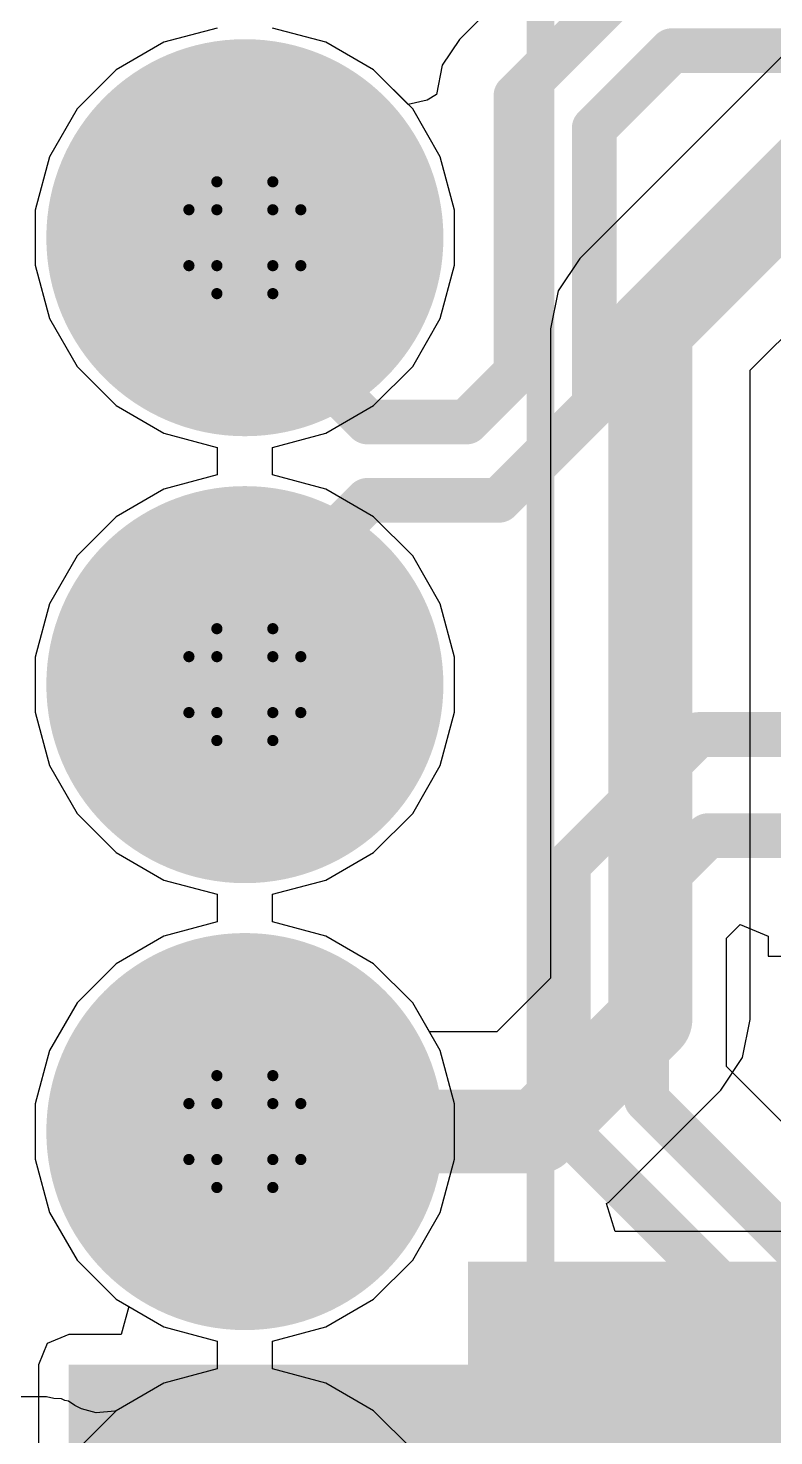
# Model space of a CAD drawing. Header units: inches. Extents: x -2.7 to 10.9, y -2.9 to 7.4.
# Drawn here: x -0.0316 to 0.1017, y -0.6784 to -0.4267 of the extents above; entities that cross this region are included whole.
import ezdxf

# ---------------------------------------------------------------- set-up
doc = ezdxf.new("R2010")
doc.units = ezdxf.units.IN
doc.header["$MEASUREMENT"] = 0
for name, color, linetype in [('Board Outline', 216, 'Continuous'), ('Bottom Layer', 5, 'Continuous'), ('Bottom Overlay', 54, 'Continuous'), ('Bottom Solder', 6, 'Continuous'), ('Drill Drawing', 1, 'Continuous'), ('Layer 2', 16, 'Continuous'), ('Layer 3', 76, 'Continuous'), ('Multi-Layer', 9, 'Continuous'), ('Pad Holes', 156, 'Continuous'), ('Top Layer', 1, 'Continuous'), ('Top Solder', 216, 'Continuous')]:
    doc.layers.add(name, color=color, linetype=linetype)

# ---------------------------------------------------------------- blocks, each defined once
blk = doc.blocks.new('HR915302AE_B_29')
at = {"layer": 'Bottom Layer'}
h = blk.add_hatch(color=5, dxfattribs=at)
edge = h.paths.add_edge_path()
edge.add_arc((-0.07992, -0.39114), 0.0315, 0, 360)
h = blk.add_hatch(color=5, dxfattribs=at)
edge = h.paths.add_edge_path()
edge.add_arc((0, -0.39114), 0.0315, 0, 360)
h = blk.add_hatch(color=5, dxfattribs=at)
edge = h.paths.add_edge_path()
edge.add_arc((0.07992, -0.39114), 0.0315, 0, 360)
h = blk.add_hatch(color=5, dxfattribs=at)
edge = h.paths.add_edge_path()
edge.add_arc((0.15984, -0.39114), 0.0315, 0, 360)
at = {"layer": 'Bottom Solder'}
h = blk.add_hatch(color=6, dxfattribs=at)
edge = h.paths.add_edge_path()
edge.add_arc((-0.07992, -0.39114), 0.0355, 0, 360)
h = blk.add_hatch(color=6, dxfattribs=at)
edge = h.paths.add_edge_path()
edge.add_arc((0, -0.39114), 0.0355, 0, 360)
h = blk.add_hatch(color=6, dxfattribs=at)
edge = h.paths.add_edge_path()
edge.add_arc((0.07992, -0.39114), 0.0355, 0, 360)
h = blk.add_hatch(color=6, dxfattribs=at)
edge = h.paths.add_edge_path()
edge.add_arc((0.15984, -0.39114), 0.0355, 0, 360)
at = {"layer": 'Layer 2'}
h = blk.add_hatch(color=16, dxfattribs=at)
edge = h.paths.add_edge_path()
edge.add_arc((-0.07992, -0.39114), 0.0315, 0, 360)
h = blk.add_hatch(color=16, dxfattribs=at)
edge = h.paths.add_edge_path()
edge.add_arc((0, -0.39114), 0.0315, 0, 360)
h = blk.add_hatch(color=16, dxfattribs=at)
edge = h.paths.add_edge_path()
edge.add_arc((0.07992, -0.39114), 0.0315, 0, 360)
h = blk.add_hatch(color=16, dxfattribs=at)
edge = h.paths.add_edge_path()
edge.add_arc((0.15984, -0.39114), 0.0315, 0, 360)
at = {"layer": 'Layer 3'}
h = blk.add_hatch(color=76, dxfattribs=at)
edge = h.paths.add_edge_path()
edge.add_arc((-0.07992, -0.39114), 0.0315, 0, 360)
h = blk.add_hatch(color=76, dxfattribs=at)
edge = h.paths.add_edge_path()
edge.add_arc((0, -0.39114), 0.0315, 0, 360)
h = blk.add_hatch(color=76, dxfattribs=at)
edge = h.paths.add_edge_path()
edge.add_arc((0.07992, -0.39114), 0.0315, 0, 360)
h = blk.add_hatch(color=76, dxfattribs=at)
edge = h.paths.add_edge_path()
edge.add_arc((0.15984, -0.39114), 0.0315, 0, 360)
at = {"layer": 'Multi-Layer'}
h = blk.add_hatch(color=9, dxfattribs=at)
edge = h.paths.add_edge_path()
edge.add_arc((-0.07992, -0.39114), 0.0315, 0, 360)
h = blk.add_hatch(color=9, dxfattribs=at)
edge = h.paths.add_edge_path()
edge.add_arc((0, -0.39114), 0.0315, 0, 360)
h = blk.add_hatch(color=9, dxfattribs=at)
edge = h.paths.add_edge_path()
edge.add_arc((0.07992, -0.39114), 0.0315, 0, 360)
h = blk.add_hatch(color=9, dxfattribs=at)
edge = h.paths.add_edge_path()
edge.add_arc((0.15984, -0.39114), 0.0315, 0, 360)
at = {"layer": 'Pad Holes'}
h = blk.add_hatch(color=7, dxfattribs=at)
edge = h.paths.add_edge_path()
edge.add_arc((0, -0.39114), 0.01811, 0, 360)
h = blk.add_hatch(color=7, dxfattribs=at)
edge = h.paths.add_edge_path()
edge.add_arc((0.07992, -0.39114), 0.01811, 0, 360)
h = blk.add_hatch(color=7, dxfattribs=at)
edge = h.paths.add_edge_path()
edge.add_arc((0.15984, -0.39114), 0.01811, 0, 360)
at = {"layer": 'Top Layer'}
h = blk.add_hatch(color=1, dxfattribs=at)
edge = h.paths.add_edge_path()
edge.add_arc((-0.07992, -0.39114), 0.0315, 0, 360)
h = blk.add_hatch(color=1, dxfattribs=at)
edge = h.paths.add_edge_path()
edge.add_arc((0, -0.39114), 0.0315, 0, 360)
h = blk.add_hatch(color=1, dxfattribs=at)
edge = h.paths.add_edge_path()
edge.add_arc((0.07992, -0.39114), 0.0315, 0, 360)
h = blk.add_hatch(color=1, dxfattribs=at)
edge = h.paths.add_edge_path()
edge.add_arc((0.15984, -0.39114), 0.0315, 0, 360)
at = {"layer": 'Top Solder'}
h = blk.add_hatch(color=216, dxfattribs=at)
edge = h.paths.add_edge_path()
edge.add_arc((-0.07992, -0.39114), 0.0355, 0, 360)
h = blk.add_hatch(color=216, dxfattribs=at)
edge = h.paths.add_edge_path()
edge.add_arc((0, -0.39114), 0.0355, 0, 360)
h = blk.add_hatch(color=216, dxfattribs=at)
edge = h.paths.add_edge_path()
edge.add_arc((0.07992, -0.39114), 0.0355, 0, 360)
h = blk.add_hatch(color=216, dxfattribs=at)
edge = h.paths.add_edge_path()
edge.add_arc((0.15984, -0.39114), 0.0355, 0, 360)
at = {"layer": 'Bottom Overlay'}
blk.add_lwpolyline([(-0.362, -0.444, 0.005, 0.005, 0), (0.362, -0.444, 0.005, 0.005, 0)], format="xyseb", dxfattribs=at)

msp = doc.modelspace()

# ---------------------------------------------------------------- hatches: boundary and pattern name
at = {"layer": 'Bottom Layer'}
for points in [[(0.04704, -0.7352), (0.28343, -0.7352), (0.28343, -0.64729), (0.04704, -0.64729)], [(-0.02435, -0.73663), (0.28343, -0.73663), (0.28343, -0.66571), (-0.02435, -0.66571)]]:
    msp.add_hatch(color=5, dxfattribs=at).paths.add_polyline_path(points)

# ---------------------------------------------------------------- linework, layer by layer
at = {"layer": 'Board Outline'}
msp.add_lwpolyline([(2.84412, -0.24125, 0.005, 0.005, -0.741893), (-2.49969, -1.37795, 0.005, 0.005, 0)], format="xyseb", dxfattribs=at)
at = {"layer": 'Bottom Layer'}
for p, q in [((0.13831, -0.39658), (0.06703, -0.46786)), ((0.00221, -0.42666), (-0.00733, -0.42922)), ((0.02161, -0.42922), (0.01208, -0.42666)), ((0.09749, -0.48787), (0.15832, -0.42704)), ((-0.00733, -0.42922), (-0.01588, -0.43415)), ((0.03016, -0.43415), (0.02161, -0.42922)), ((-0.01588, -0.43415), (-0.02286, -0.44113)), ((0.03715, -0.44113), (0.03016, -0.43415)), ((-0.02286, -0.44113), (-0.0278, -0.44968)), ((0.04208, -0.44968), (0.03715, -0.44113)), ((-0.0278, -0.44968), (-0.03035, -0.45922)), ((0.04464, -0.45922), (0.04208, -0.44968)), ((-0.03035, -0.45922), (-0.03035, -0.46909)), ((0.04464, -0.46909), (0.04464, -0.45922)), ((0.06703, -0.46786), (0.06316, -0.47365)), ((-0.03035, -0.46909), (-0.0278, -0.47863)), ((0.04208, -0.47863), (0.04464, -0.46909)), ((0.06316, -0.47365), (0.0618, -0.48048)), ((-0.0278, -0.47863), (-0.02286, -0.48718)), ((0.03715, -0.48718), (0.04208, -0.47863)), ((0.0618, -0.48048), (0.0618, -0.59656)), ((-0.02286, -0.48718), (-0.01588, -0.49416)), ((0.03016, -0.49416), (0.03715, -0.48718)), ((0.09749, -0.60395), (0.09749, -0.48787)), ((-0.01588, -0.49416), (-0.00733, -0.4991)), ((0.02161, -0.4991), (0.03016, -0.49416)), ((-0.00733, -0.4991), (0.00221, -0.50165)), ((0.01208, -0.50165), (0.02161, -0.4991)), ((0.00221, -0.50165), (0.00221, -0.50658)), ((0.01208, -0.50658), (0.01208, -0.50165)), ((0.00221, -0.50658), (-0.00733, -0.50914)), ((0.02161, -0.50914), (0.01208, -0.50658)), ((-0.00733, -0.50914), (-0.01588, -0.51407)), ((0.03016, -0.51407), (0.02161, -0.50914)), ((-0.01588, -0.51407), (-0.02286, -0.52106)), ((0.03715, -0.52106), (0.03016, -0.51407)), ((-0.02286, -0.52106), (-0.0278, -0.52961)), ((0.04208, -0.52961), (0.03715, -0.52106)), ((-0.0278, -0.52961), (-0.03035, -0.53914)), ((0.04464, -0.53914), (0.04208, -0.52961)), ((-0.03035, -0.53914), (-0.03035, -0.54902)), ((0.04464, -0.54902), (0.04464, -0.53914)), ((-0.03035, -0.54902), (-0.0278, -0.55855)), ((0.04208, -0.55855), (0.04464, -0.54902)), ((-0.0278, -0.55855), (-0.02286, -0.5671)), ((0.03715, -0.5671), (0.04208, -0.55855)), ((-0.02286, -0.5671), (-0.01588, -0.57408)), ((0.03016, -0.57408), (0.03715, -0.5671)), ((-0.01588, -0.57408), (-0.00733, -0.57902)), ((0.02161, -0.57902), (0.03016, -0.57408)), ((-0.00733, -0.57902), (0.00221, -0.58157)), ((0.01208, -0.58157), (0.02161, -0.57902)), ((0.00221, -0.58157), (0.00221, -0.5865)), ((0.01208, -0.5865), (0.01208, -0.58157)), ((0.00221, -0.5865), (-0.00733, -0.58906)), ((0.02161, -0.58906), (0.01208, -0.5865)), ((-0.00733, -0.58906), (-0.01588, -0.594)), ((0.03016, -0.594), (0.02161, -0.58906)), ((-0.01588, -0.594), (-0.02286, -0.60098)), ((0.03715, -0.60098), (0.03016, -0.594)), ((0.0618, -0.59656), (0.05221, -0.60616)), ((-0.02286, -0.60098), (-0.0278, -0.60953)), ((0.04014, -0.60616), (0.03715, -0.60098)), ((0.09613, -0.61078), (0.09749, -0.60395)), ((0.09749, -0.60395), (0.09749, -0.60395)), ((0.05221, -0.60616), (0.04014, -0.60616)), ((-0.0278, -0.60953), (-0.03035, -0.61906)), ((0.09226, -0.61657), (0.09613, -0.61078)), ((0.07222, -0.63662), (0.09226, -0.61657)), ((0.09226, -0.61657), (0.09226, -0.61657)), ((-0.03035, -0.61906), (-0.03035, -0.62894)), ((-0.03035, -0.62894), (-0.0278, -0.63847)), ((0.07182, -0.63688), (0.07222, -0.63662)), ((-0.0278, -0.63847), (-0.02286, -0.64702)), ((0.07334, -0.64188), (0.07182, -0.63688)), ((0.28343, -0.64188), (0.07334, -0.64188)), ((-0.02286, -0.64702), (-0.01588, -0.654)), ((-0.01588, -0.654), (-0.01363, -0.6553)), ((-0.01363, -0.6553), (-0.01497, -0.6603)), ((-0.02818, -0.66189), (-0.02977, -0.66571)), ((-0.02435, -0.6603), (-0.02818, -0.66189)), ((-0.01497, -0.6603), (-0.02435, -0.6603)), ((-0.02977, -0.66571), (-0.02977, -0.69679))]:
    msp.add_line(p, q, dxfattribs=at)
for points in [[(0.07965, -0.48048, 0.015, 0.015, 0), (0.15093, -0.4092, 0.015, 0.015, 0)], [(0.07965, -0.60395, 0.015, 0.015, 0), (0.07965, -0.48048, 0.015, 0.015, 0)], [(0.0596, -0.624, 0.015, 0.015, 0), (0.07965, -0.60395, 0.015, 0.015, 0)], [(0.00714, -0.624, 0.015, 0.015, 0), (0.0596, -0.624, 0.015, 0.015, 0)]]:
    msp.add_lwpolyline(points, format="xyseb", dxfattribs=at)
for points in [[(0.0759, -0.48048, 0.0075, 0.0075, 1), (0.0834, -0.48048, 0.0075, 0.0075, 1)], [(0.0759, -0.48048, 0.0075, 0.0075, 1), (0.0834, -0.48048, 0.0075, 0.0075, 1)], [(0.0759, -0.60395, 0.0075, 0.0075, 1), (0.0834, -0.60395, 0.0075, 0.0075, 1)], [(0.0759, -0.60395, 0.0075, 0.0075, 1), (0.0834, -0.60395, 0.0075, 0.0075, 1)], [(0.00339, -0.624, 0.0075, 0.0075, 1), (0.01089, -0.624, 0.0075, 0.0075, 1)], [(0.05585, -0.624, 0.0075, 0.0075, 1), (0.06335, -0.624, 0.0075, 0.0075, 1)], [(0.05585, -0.624, 0.0075, 0.0075, 1), (0.06335, -0.624, 0.0075, 0.0075, 1)]]:
    msp.add_lwpolyline(points, format="xyseb", close=True, dxfattribs=at)
at = {"layer": 'Drill Drawing'}
for points in [[(0.00214, -0.45916, 0.002, 0.002, 0), (0.00214, -0.45416, 0.002, 0.002, 0)], [(0.00214, -0.45416, 0.002, 0.002, 0), (0.01214, -0.45416, 0.002, 0.002, 0)], [(0.01214, -0.45916, 0.002, 0.002, 0), (0.01214, -0.45416, 0.002, 0.002, 0)], [(-0.00286, -0.46916, 0.002, 0.002, 0), (-0.00286, -0.45916, 0.002, 0.002, 0)], [(-0.00286, -0.45916, 0.002, 0.002, 0), (0.00214, -0.45916, 0.002, 0.002, 0)], [(0.01214, -0.45916, 0.002, 0.002, 0), (0.01714, -0.45916, 0.002, 0.002, 0)], [(0.01714, -0.46916, 0.002, 0.002, 0), (0.01714, -0.45916, 0.002, 0.002, 0)], [(-0.00286, -0.46916, 0.002, 0.002, 0), (0.00214, -0.46916, 0.002, 0.002, 0)], [(0.00214, -0.47416, 0.002, 0.002, 0), (0.00214, -0.46916, 0.002, 0.002, 0)], [(0.01214, -0.46916, 0.002, 0.002, 0), (0.01714, -0.46916, 0.002, 0.002, 0)], [(0.01214, -0.47416, 0.002, 0.002, 0), (0.01214, -0.46916, 0.002, 0.002, 0)], [(0.00214, -0.47416, 0.002, 0.002, 0), (0.01214, -0.47416, 0.002, 0.002, 0)], [(0.00214, -0.53908, 0.002, 0.002, 0), (0.00214, -0.53408, 0.002, 0.002, 0)], [(0.00214, -0.53408, 0.002, 0.002, 0), (0.01214, -0.53408, 0.002, 0.002, 0)], [(0.01214, -0.53908, 0.002, 0.002, 0), (0.01214, -0.53408, 0.002, 0.002, 0)], [(-0.00286, -0.54908, 0.002, 0.002, 0), (-0.00286, -0.53908, 0.002, 0.002, 0)], [(-0.00286, -0.53908, 0.002, 0.002, 0), (0.00214, -0.53908, 0.002, 0.002, 0)], [(0.01214, -0.53908, 0.002, 0.002, 0), (0.01714, -0.53908, 0.002, 0.002, 0)], [(0.01714, -0.54908, 0.002, 0.002, 0), (0.01714, -0.53908, 0.002, 0.002, 0)], [(-0.00286, -0.54908, 0.002, 0.002, 0), (0.00214, -0.54908, 0.002, 0.002, 0)], [(0.00214, -0.55408, 0.002, 0.002, 0), (0.00214, -0.54908, 0.002, 0.002, 0)], [(0.01214, -0.54908, 0.002, 0.002, 0), (0.01714, -0.54908, 0.002, 0.002, 0)], [(0.01214, -0.55408, 0.002, 0.002, 0), (0.01214, -0.54908, 0.002, 0.002, 0)], [(0.00214, -0.55408, 0.002, 0.002, 0), (0.01214, -0.55408, 0.002, 0.002, 0)], [(0.00214, -0.619, 0.002, 0.002, 0), (0.00214, -0.614, 0.002, 0.002, 0)], [(0.00214, -0.614, 0.002, 0.002, 0), (0.01214, -0.614, 0.002, 0.002, 0)], [(0.01214, -0.619, 0.002, 0.002, 0), (0.01214, -0.614, 0.002, 0.002, 0)], [(-0.00286, -0.629, 0.002, 0.002, 0), (-0.00286, -0.619, 0.002, 0.002, 0)], [(-0.00286, -0.619, 0.002, 0.002, 0), (0.00214, -0.619, 0.002, 0.002, 0)], [(0.01214, -0.619, 0.002, 0.002, 0), (0.01714, -0.619, 0.002, 0.002, 0)], [(0.01714, -0.629, 0.002, 0.002, 0), (0.01714, -0.619, 0.002, 0.002, 0)], [(-0.00286, -0.629, 0.002, 0.002, 0), (0.00214, -0.629, 0.002, 0.002, 0)], [(0.00214, -0.634, 0.002, 0.002, 0), (0.00214, -0.629, 0.002, 0.002, 0)], [(0.01214, -0.629, 0.002, 0.002, 0), (0.01714, -0.629, 0.002, 0.002, 0)], [(0.01214, -0.634, 0.002, 0.002, 0), (0.01214, -0.629, 0.002, 0.002, 0)], [(0.00214, -0.634, 0.002, 0.002, 0), (0.01214, -0.634, 0.002, 0.002, 0)]]:
    msp.add_lwpolyline(points, format="xyseb", dxfattribs=at)
for points in [[(0.00164, -0.45416, 0.001, 0.001, 1), (0.00264, -0.45416, 0.001, 0.001, 1)], [(0.00164, -0.45416, 0.001, 0.001, 1), (0.00264, -0.45416, 0.001, 0.001, 1)], [(0.01164, -0.45416, 0.001, 0.001, 1), (0.01264, -0.45416, 0.001, 0.001, 1)], [(0.01164, -0.45416, 0.001, 0.001, 1), (0.01264, -0.45416, 0.001, 0.001, 1)], [(-0.00336, -0.45916, 0.001, 0.001, 1), (-0.00236, -0.45916, 0.001, 0.001, 1)], [(-0.00336, -0.45916, 0.001, 0.001, 1), (-0.00236, -0.45916, 0.001, 0.001, 1)], [(0.00164, -0.45916, 0.001, 0.001, 1), (0.00264, -0.45916, 0.001, 0.001, 1)], [(0.00164, -0.45916, 0.001, 0.001, 1), (0.00264, -0.45916, 0.001, 0.001, 1)], [(0.01164, -0.45916, 0.001, 0.001, 1), (0.01264, -0.45916, 0.001, 0.001, 1)], [(0.01164, -0.45916, 0.001, 0.001, 1), (0.01264, -0.45916, 0.001, 0.001, 1)], [(0.01664, -0.45916, 0.001, 0.001, 1), (0.01764, -0.45916, 0.001, 0.001, 1)], [(0.01664, -0.45916, 0.001, 0.001, 1), (0.01764, -0.45916, 0.001, 0.001, 1)], [(-0.00336, -0.46916, 0.001, 0.001, 1), (-0.00236, -0.46916, 0.001, 0.001, 1)], [(-0.00336, -0.46916, 0.001, 0.001, 1), (-0.00236, -0.46916, 0.001, 0.001, 1)], [(0.00164, -0.46916, 0.001, 0.001, 1), (0.00264, -0.46916, 0.001, 0.001, 1)], [(0.00164, -0.46916, 0.001, 0.001, 1), (0.00264, -0.46916, 0.001, 0.001, 1)], [(0.01164, -0.46916, 0.001, 0.001, 1), (0.01264, -0.46916, 0.001, 0.001, 1)], [(0.01164, -0.46916, 0.001, 0.001, 1), (0.01264, -0.46916, 0.001, 0.001, 1)], [(0.01664, -0.46916, 0.001, 0.001, 1), (0.01764, -0.46916, 0.001, 0.001, 1)], [(0.01664, -0.46916, 0.001, 0.001, 1), (0.01764, -0.46916, 0.001, 0.001, 1)], [(0.00164, -0.47416, 0.001, 0.001, 1), (0.00264, -0.47416, 0.001, 0.001, 1)], [(0.00164, -0.47416, 0.001, 0.001, 1), (0.00264, -0.47416, 0.001, 0.001, 1)], [(0.01164, -0.47416, 0.001, 0.001, 1), (0.01264, -0.47416, 0.001, 0.001, 1)], [(0.01164, -0.47416, 0.001, 0.001, 1), (0.01264, -0.47416, 0.001, 0.001, 1)], [(0.00164, -0.53408, 0.001, 0.001, 1), (0.00264, -0.53408, 0.001, 0.001, 1)], [(0.00164, -0.53408, 0.001, 0.001, 1), (0.00264, -0.53408, 0.001, 0.001, 1)], [(0.01164, -0.53408, 0.001, 0.001, 1), (0.01264, -0.53408, 0.001, 0.001, 1)], [(0.01164, -0.53408, 0.001, 0.001, 1), (0.01264, -0.53408, 0.001, 0.001, 1)], [(-0.00336, -0.53908, 0.001, 0.001, 1), (-0.00236, -0.53908, 0.001, 0.001, 1)], [(-0.00336, -0.53908, 0.001, 0.001, 1), (-0.00236, -0.53908, 0.001, 0.001, 1)], [(0.00164, -0.53908, 0.001, 0.001, 1), (0.00264, -0.53908, 0.001, 0.001, 1)], [(0.00164, -0.53908, 0.001, 0.001, 1), (0.00264, -0.53908, 0.001, 0.001, 1)], [(0.01164, -0.53908, 0.001, 0.001, 1), (0.01264, -0.53908, 0.001, 0.001, 1)], [(0.01164, -0.53908, 0.001, 0.001, 1), (0.01264, -0.53908, 0.001, 0.001, 1)], [(0.01664, -0.53908, 0.001, 0.001, 1), (0.01764, -0.53908, 0.001, 0.001, 1)], [(0.01664, -0.53908, 0.001, 0.001, 1), (0.01764, -0.53908, 0.001, 0.001, 1)], [(-0.00336, -0.54908, 0.001, 0.001, 1), (-0.00236, -0.54908, 0.001, 0.001, 1)], [(-0.00336, -0.54908, 0.001, 0.001, 1), (-0.00236, -0.54908, 0.001, 0.001, 1)], [(0.00164, -0.54908, 0.001, 0.001, 1), (0.00264, -0.54908, 0.001, 0.001, 1)], [(0.00164, -0.54908, 0.001, 0.001, 1), (0.00264, -0.54908, 0.001, 0.001, 1)], [(0.01164, -0.54908, 0.001, 0.001, 1), (0.01264, -0.54908, 0.001, 0.001, 1)], [(0.01164, -0.54908, 0.001, 0.001, 1), (0.01264, -0.54908, 0.001, 0.001, 1)], [(0.01664, -0.54908, 0.001, 0.001, 1), (0.01764, -0.54908, 0.001, 0.001, 1)], [(0.01664, -0.54908, 0.001, 0.001, 1), (0.01764, -0.54908, 0.001, 0.001, 1)], [(0.00164, -0.55408, 0.001, 0.001, 1), (0.00264, -0.55408, 0.001, 0.001, 1)], [(0.00164, -0.55408, 0.001, 0.001, 1), (0.00264, -0.55408, 0.001, 0.001, 1)], [(0.01164, -0.55408, 0.001, 0.001, 1), (0.01264, -0.55408, 0.001, 0.001, 1)], [(0.01164, -0.55408, 0.001, 0.001, 1), (0.01264, -0.55408, 0.001, 0.001, 1)], [(0.00164, -0.614, 0.001, 0.001, 1), (0.00264, -0.614, 0.001, 0.001, 1)], [(0.00164, -0.614, 0.001, 0.001, 1), (0.00264, -0.614, 0.001, 0.001, 1)], [(0.01164, -0.614, 0.001, 0.001, 1), (0.01264, -0.614, 0.001, 0.001, 1)], [(0.01164, -0.614, 0.001, 0.001, 1), (0.01264, -0.614, 0.001, 0.001, 1)], [(-0.00336, -0.619, 0.001, 0.001, 1), (-0.00236, -0.619, 0.001, 0.001, 1)], [(-0.00336, -0.619, 0.001, 0.001, 1), (-0.00236, -0.619, 0.001, 0.001, 1)], [(0.00164, -0.619, 0.001, 0.001, 1), (0.00264, -0.619, 0.001, 0.001, 1)], [(0.00164, -0.619, 0.001, 0.001, 1), (0.00264, -0.619, 0.001, 0.001, 1)], [(0.01164, -0.619, 0.001, 0.001, 1), (0.01264, -0.619, 0.001, 0.001, 1)], [(0.01164, -0.619, 0.001, 0.001, 1), (0.01264, -0.619, 0.001, 0.001, 1)], [(0.01664, -0.619, 0.001, 0.001, 1), (0.01764, -0.619, 0.001, 0.001, 1)], [(0.01664, -0.619, 0.001, 0.001, 1), (0.01764, -0.619, 0.001, 0.001, 1)], [(-0.00336, -0.629, 0.001, 0.001, 1), (-0.00236, -0.629, 0.001, 0.001, 1)], [(-0.00336, -0.629, 0.001, 0.001, 1), (-0.00236, -0.629, 0.001, 0.001, 1)], [(0.00164, -0.629, 0.001, 0.001, 1), (0.00264, -0.629, 0.001, 0.001, 1)], [(0.00164, -0.629, 0.001, 0.001, 1), (0.00264, -0.629, 0.001, 0.001, 1)], [(0.01164, -0.629, 0.001, 0.001, 1), (0.01264, -0.629, 0.001, 0.001, 1)], [(0.01164, -0.629, 0.001, 0.001, 1), (0.01264, -0.629, 0.001, 0.001, 1)], [(0.01664, -0.629, 0.001, 0.001, 1), (0.01764, -0.629, 0.001, 0.001, 1)], [(0.01664, -0.629, 0.001, 0.001, 1), (0.01764, -0.629, 0.001, 0.001, 1)], [(0.00164, -0.634, 0.001, 0.001, 1), (0.00264, -0.634, 0.001, 0.001, 1)], [(0.00164, -0.634, 0.001, 0.001, 1), (0.00264, -0.634, 0.001, 0.001, 1)], [(0.01164, -0.634, 0.001, 0.001, 1), (0.01264, -0.634, 0.001, 0.001, 1)], [(0.01164, -0.634, 0.001, 0.001, 1), (0.01264, -0.634, 0.001, 0.001, 1)]]:
    msp.add_lwpolyline(points, format="xyseb", close=True, dxfattribs=at)
at = {"layer": 'Layer 2'}
for p, q in [((0.00221, -0.42666), (-0.00733, -0.42922)), ((0.02161, -0.42922), (0.01208, -0.42666)), ((-0.00733, -0.42922), (-0.01588, -0.43415)), ((0.03016, -0.43415), (0.02161, -0.42922)), ((-0.01588, -0.43415), (-0.02286, -0.44113)), ((0.03715, -0.44113), (0.03016, -0.43415)), ((-0.02286, -0.44113), (-0.0278, -0.44968)), ((0.04208, -0.44968), (0.03715, -0.44113)), ((-0.0278, -0.44968), (-0.03035, -0.45922)), ((0.04464, -0.45922), (0.04208, -0.44968)), ((-0.03035, -0.45922), (-0.03035, -0.46909)), ((0.04464, -0.46909), (0.04464, -0.45922)), ((-0.03035, -0.46909), (-0.0278, -0.47863)), ((0.04208, -0.47863), (0.04464, -0.46909)), ((-0.0278, -0.47863), (-0.02286, -0.48718)), ((0.03715, -0.48718), (0.04208, -0.47863)), ((-0.02286, -0.48718), (-0.01588, -0.49416)), ((0.03016, -0.49416), (0.03715, -0.48718)), ((-0.01588, -0.49416), (-0.00733, -0.4991)), ((0.02161, -0.4991), (0.03016, -0.49416)), ((-0.00733, -0.4991), (0.00221, -0.50165)), ((0.01208, -0.50165), (0.02161, -0.4991)), ((0.00221, -0.50165), (0.00221, -0.50658)), ((0.01208, -0.50658), (0.01208, -0.50165)), ((0.00221, -0.50658), (-0.00733, -0.50914)), ((0.02161, -0.50914), (0.01208, -0.50658)), ((-0.00733, -0.50914), (-0.01588, -0.51407)), ((0.03016, -0.51407), (0.02161, -0.50914)), ((-0.01588, -0.51407), (-0.02286, -0.52106)), ((0.03715, -0.52106), (0.03016, -0.51407)), ((-0.02286, -0.52106), (-0.0278, -0.52961)), ((0.04208, -0.52961), (0.03715, -0.52106)), ((-0.0278, -0.52961), (-0.03035, -0.53914)), ((0.04464, -0.53914), (0.04208, -0.52961)), ((-0.03035, -0.53914), (-0.03035, -0.54902)), ((0.04464, -0.54902), (0.04464, -0.53914)), ((-0.03035, -0.54902), (-0.0278, -0.55855)), ((0.04208, -0.55855), (0.04464, -0.54902)), ((-0.0278, -0.55855), (-0.02286, -0.5671)), ((0.03715, -0.5671), (0.04208, -0.55855)), ((-0.02286, -0.5671), (-0.01588, -0.57408)), ((0.03016, -0.57408), (0.03715, -0.5671)), ((-0.01588, -0.57408), (-0.00733, -0.57902)), ((0.02161, -0.57902), (0.03016, -0.57408)), ((-0.00733, -0.57902), (0.00221, -0.58157)), ((0.01208, -0.58157), (0.02161, -0.57902)), ((0.00221, -0.58157), (0.00221, -0.5865)), ((0.01208, -0.5865), (0.01208, -0.58157)), ((0.00221, -0.5865), (-0.00733, -0.58906)), ((0.02161, -0.58906), (0.01208, -0.5865)), ((-0.00733, -0.58906), (-0.01588, -0.594)), ((0.03016, -0.594), (0.02161, -0.58906)), ((-0.01588, -0.594), (-0.02286, -0.60098)), ((0.03715, -0.60098), (0.03016, -0.594)), ((-0.02286, -0.60098), (-0.0278, -0.60953)), ((0.04208, -0.60953), (0.03715, -0.60098)), ((-0.0278, -0.60953), (-0.03035, -0.61906)), ((0.04464, -0.61906), (0.04208, -0.60953)), ((-0.03035, -0.61906), (-0.03035, -0.62894)), ((0.04464, -0.62894), (0.04464, -0.61906)), ((-0.03035, -0.62894), (-0.0278, -0.63847)), ((0.04208, -0.63847), (0.04464, -0.62894)), ((-0.0278, -0.63847), (-0.02286, -0.64702)), ((0.03715, -0.64702), (0.04208, -0.63847)), ((-0.02286, -0.64702), (-0.01588, -0.654)), ((0.03016, -0.654), (0.03715, -0.64702)), ((-0.01588, -0.654), (-0.00733, -0.65894)), ((0.02161, -0.65894), (0.03016, -0.654)), ((-0.00733, -0.65894), (0.00221, -0.6615)), ((0.01208, -0.6615), (0.02161, -0.65894)), ((0.00221, -0.6615), (0.00221, -0.66643)), ((0.01208, -0.66643), (0.01208, -0.6615)), ((0.00221, -0.66643), (-0.00733, -0.66898)), ((0.02161, -0.66898), (0.01208, -0.66643)), ((-0.00733, -0.66898), (-0.01588, -0.67392)), ((0.03016, -0.67392), (0.02161, -0.66898)), ((-0.0283, -0.67145), (-0.0534, -0.67145)), ((-0.02699, -0.67171), (-0.0283, -0.67145)), ((-0.02566, -0.6718), (-0.02699, -0.67171)), ((-0.02505, -0.6721), (-0.02566, -0.6718)), ((-0.02439, -0.67223), (-0.02505, -0.6721)), ((-0.02329, -0.67297), (-0.02439, -0.67223)), ((-0.02209, -0.67356), (-0.02329, -0.67297)), ((-0.01944, -0.67429), (-0.02209, -0.67356)), ((-0.0161, -0.674), (-0.01944, -0.67429)), ((-0.01588, -0.67392), (-0.0161, -0.674)), ((0.03715, -0.6809), (0.03016, -0.67392))]:
    msp.add_line(p, q, dxfattribs=at)
at = {"layer": 'Layer 3'}
for p, q in [((0.00221, -0.42666), (-0.00733, -0.42922)), ((0.02161, -0.42922), (0.01208, -0.42666)), ((-0.00733, -0.42922), (-0.01588, -0.43415)), ((0.03016, -0.43415), (0.02161, -0.42922)), ((-0.01588, -0.43415), (-0.02286, -0.44113)), ((0.03715, -0.44113), (0.03016, -0.43415)), ((-0.02286, -0.44113), (-0.0278, -0.44968)), ((0.04208, -0.44968), (0.03715, -0.44113)), ((-0.0278, -0.44968), (-0.03035, -0.45922)), ((0.04464, -0.45922), (0.04208, -0.44968)), ((-0.03035, -0.45922), (-0.03035, -0.46909)), ((0.04464, -0.46909), (0.04464, -0.45922)), ((-0.03035, -0.46909), (-0.0278, -0.47863)), ((0.04208, -0.47863), (0.04464, -0.46909)), ((-0.0278, -0.47863), (-0.02286, -0.48718)), ((0.03715, -0.48718), (0.04208, -0.47863)), ((-0.02286, -0.48718), (-0.01588, -0.49416)), ((0.03016, -0.49416), (0.03715, -0.48718)), ((-0.01588, -0.49416), (-0.00733, -0.4991)), ((0.02161, -0.4991), (0.03016, -0.49416)), ((-0.00733, -0.4991), (0.00221, -0.50165)), ((0.01208, -0.50165), (0.02161, -0.4991)), ((0.00221, -0.50165), (0.00221, -0.50658)), ((0.01208, -0.50658), (0.01208, -0.50165)), ((0.00221, -0.50658), (-0.00733, -0.50914)), ((0.02161, -0.50914), (0.01208, -0.50658)), ((-0.00733, -0.50914), (-0.01588, -0.51407)), ((0.03016, -0.51407), (0.02161, -0.50914)), ((-0.01588, -0.51407), (-0.02286, -0.52106)), ((0.03715, -0.52106), (0.03016, -0.51407)), ((-0.02286, -0.52106), (-0.0278, -0.52961)), ((0.04208, -0.52961), (0.03715, -0.52106)), ((-0.0278, -0.52961), (-0.03035, -0.53914)), ((0.04464, -0.53914), (0.04208, -0.52961)), ((-0.03035, -0.53914), (-0.03035, -0.54902)), ((0.04464, -0.54902), (0.04464, -0.53914)), ((-0.03035, -0.54902), (-0.0278, -0.55855)), ((0.04208, -0.55855), (0.04464, -0.54902)), ((-0.0278, -0.55855), (-0.02286, -0.5671)), ((0.03715, -0.5671), (0.04208, -0.55855)), ((-0.02286, -0.5671), (-0.01588, -0.57408)), ((0.03016, -0.57408), (0.03715, -0.5671)), ((-0.01588, -0.57408), (-0.00733, -0.57902)), ((0.02161, -0.57902), (0.03016, -0.57408)), ((-0.00733, -0.57902), (0.00221, -0.58157)), ((0.01208, -0.58157), (0.02161, -0.57902)), ((0.00221, -0.58157), (0.00221, -0.5865)), ((0.01208, -0.5865), (0.01208, -0.58157)), ((0.00221, -0.5865), (-0.00733, -0.58906)), ((0.02161, -0.58906), (0.01208, -0.5865)), ((-0.00733, -0.58906), (-0.01588, -0.594)), ((0.03016, -0.594), (0.02161, -0.58906)), ((-0.01588, -0.594), (-0.02286, -0.60098)), ((0.03715, -0.60098), (0.03016, -0.594)), ((-0.02286, -0.60098), (-0.0278, -0.60953)), ((0.04208, -0.60953), (0.03715, -0.60098)), ((-0.0278, -0.60953), (-0.03035, -0.61906)), ((0.04464, -0.61906), (0.04208, -0.60953)), ((-0.03035, -0.61906), (-0.03035, -0.62894)), ((0.04464, -0.62894), (0.04464, -0.61906)), ((-0.03035, -0.62894), (-0.0278, -0.63847)), ((0.04208, -0.63847), (0.04464, -0.62894)), ((-0.0278, -0.63847), (-0.02286, -0.64702)), ((0.03715, -0.64702), (0.04208, -0.63847)), ((-0.02286, -0.64702), (-0.01588, -0.654)), ((0.03016, -0.654), (0.03715, -0.64702)), ((-0.01588, -0.654), (-0.00733, -0.65894)), ((0.02161, -0.65894), (0.03016, -0.654)), ((-0.00733, -0.65894), (0.00221, -0.6615)), ((0.01208, -0.6615), (0.02161, -0.65894)), ((0.00221, -0.6615), (0.00221, -0.66643)), ((0.01208, -0.66643), (0.01208, -0.6615)), ((0.00221, -0.66643), (-0.00733, -0.66898)), ((0.02161, -0.66898), (0.01208, -0.66643)), ((-0.00733, -0.66898), (-0.01588, -0.67392)), ((0.03016, -0.67392), (0.02161, -0.66898)), ((-0.01588, -0.67392), (-0.02286, -0.6809)), ((0.03715, -0.6809), (0.03016, -0.67392))]:
    msp.add_line(p, q, dxfattribs=at)
at = {"layer": 'Top Layer'}
for p, q in [((0.06705, -0.40716), (0.04552, -0.42869)), ((0.02161, -0.42922), (0.01208, -0.42666)), ((0.03016, -0.43415), (0.02161, -0.42922)), ((0.04552, -0.42869), (0.04243, -0.43332)), ((0.03634, -0.44033), (0.03016, -0.43415)), ((0.04243, -0.43332), (0.04138, -0.43856)), ((0.03976, -0.43955), (0.03634, -0.44033)), ((0.04138, -0.43856), (0.03976, -0.43955)), ((0.09324, -0.58941), (0.09572, -0.58698)), ((0.09572, -0.58698), (0.10072, -0.58908)), ((0.09324, -0.61238), (0.09324, -0.58941)), ((0.10072, -0.58908), (0.10072, -0.59261)), ((0.10072, -0.59261), (0.13584, -0.59261)), ((0.12008, -0.63922), (0.09324, -0.61238))]:
    msp.add_line(p, q, dxfattribs=at)
for points in [[(0.05561, -0.43878, 0.008, 0.008, 0), (0.07714, -0.41725, 0.008, 0.008, 0)], [(0.06961, -0.44458, 0.008, 0.008, 0), (0.08348, -0.43071, 0.008, 0.008, 0)], [(0.08348, -0.43071, 0.008, 0.008, 0), (0.15552, -0.43071, 0.008, 0.008, 0)], [(0.05561, -0.48827, 0.008, 0.008, 0), (0.05561, -0.43878, 0.008, 0.008, 0)], [(0.06961, -0.49407, 0.008, 0.008, 0), (0.06961, -0.44458, 0.008, 0.008, 0)], [(0.00714, -0.47519, 0.008, 0.008, 0), (0.00714, -0.46416, 0.008, 0.008, 0)], [(0.00714, -0.47519, 0.008, 0.008, 0), (0.02907, -0.49712, 0.008, 0.008, 0)], [(0.04677, -0.49712, 0.008, 0.008, 0), (0.05561, -0.48827, 0.008, 0.008, 0)], [(0.05257, -0.51112, 0.008, 0.008, 0), (0.06961, -0.49407, 0.008, 0.008, 0)], [(0.02907, -0.49712, 0.008, 0.008, 0), (0.04677, -0.49712, 0.008, 0.008, 0)], [(0.00714, -0.53304, 0.008, 0.008, 0), (0.02907, -0.51112, 0.008, 0.008, 0)], [(0.02907, -0.51112, 0.008, 0.008, 0), (0.05257, -0.51112, 0.008, 0.008, 0)], [(0.00714, -0.54408, 0.008, 0.008, 0), (0.00714, -0.53304, 0.008, 0.008, 0)], [(0.06496, -0.57624, 0.008, 0.008, 0), (0.0882, -0.553, 0.008, 0.008, 0)], [(0.0882, -0.553, 0.008, 0.008, 0), (0.15277, -0.553, 0.008, 0.008, 0)], [(0.07896, -0.58204, 0.008, 0.008, 0), (0.08991, -0.57109, 0.008, 0.008, 0)], [(0.08991, -0.57109, 0.008, 0.008, 0), (0.12467, -0.57109, 0.008, 0.008, 0)], [(0.06496, -0.62409, 0.008, 0.008, 0), (0.06496, -0.57624, 0.008, 0.008, 0)], [(0.07896, -0.61829, 0.008, 0.008, 0), (0.07896, -0.58204, 0.008, 0.008, 0)], [(0.07896, -0.61829, 0.008, 0.008, 0), (0.10999, -0.64932, 0.008, 0.008, 0)], [(0.06496, -0.62409, 0.008, 0.008, 0), (0.09599, -0.65512, 0.008, 0.008, 0)], [(0.09599, -0.69085, 0.008, 0.008, 0), (0.09599, -0.65512, 0.008, 0.008, 0)]]:
    msp.add_lwpolyline(points, format="xyseb", dxfattribs=at)
for points in [[(0.08148, -0.43071, 0.004, 0.004, 1), (0.08548, -0.43071, 0.004, 0.004, 1)], [(0.08148, -0.43071, 0.004, 0.004, 1), (0.08548, -0.43071, 0.004, 0.004, 1)], [(0.05361, -0.43878, 0.004, 0.004, 1), (0.05761, -0.43878, 0.004, 0.004, 1)], [(0.05361, -0.43878, 0.004, 0.004, 1), (0.05761, -0.43878, 0.004, 0.004, 1)], [(0.06761, -0.44458, 0.004, 0.004, 1), (0.07161, -0.44458, 0.004, 0.004, 1)], [(0.06761, -0.44458, 0.004, 0.004, 1), (0.07161, -0.44458, 0.004, 0.004, 1)], [(0.00514, -0.46416, 0.004, 0.004, 1), (0.00914, -0.46416, 0.004, 0.004, 1)], [(0.00514, -0.47519, 0.004, 0.004, 1), (0.00914, -0.47519, 0.004, 0.004, 1)], [(0.00514, -0.47519, 0.004, 0.004, 1), (0.00914, -0.47519, 0.004, 0.004, 1)], [(0.05361, -0.48827, 0.004, 0.004, 1), (0.05761, -0.48827, 0.004, 0.004, 1)], [(0.05361, -0.48827, 0.004, 0.004, 1), (0.05761, -0.48827, 0.004, 0.004, 1)], [(0.06761, -0.49407, 0.004, 0.004, 1), (0.07161, -0.49407, 0.004, 0.004, 1)], [(0.06761, -0.49407, 0.004, 0.004, 1), (0.07161, -0.49407, 0.004, 0.004, 1)], [(0.02707, -0.49712, 0.004, 0.004, 1), (0.03107, -0.49712, 0.004, 0.004, 1)], [(0.02707, -0.49712, 0.004, 0.004, 1), (0.03107, -0.49712, 0.004, 0.004, 1)], [(0.04477, -0.49712, 0.004, 0.004, 1), (0.04877, -0.49712, 0.004, 0.004, 1)], [(0.04477, -0.49712, 0.004, 0.004, 1), (0.04877, -0.49712, 0.004, 0.004, 1)], [(0.02707, -0.51112, 0.004, 0.004, 1), (0.03107, -0.51112, 0.004, 0.004, 1)], [(0.02707, -0.51112, 0.004, 0.004, 1), (0.03107, -0.51112, 0.004, 0.004, 1)], [(0.05057, -0.51112, 0.004, 0.004, 1), (0.05457, -0.51112, 0.004, 0.004, 1)], [(0.05057, -0.51112, 0.004, 0.004, 1), (0.05457, -0.51112, 0.004, 0.004, 1)], [(0.00514, -0.53304, 0.004, 0.004, 1), (0.00914, -0.53304, 0.004, 0.004, 1)], [(0.00514, -0.53304, 0.004, 0.004, 1), (0.00914, -0.53304, 0.004, 0.004, 1)], [(0.00514, -0.54408, 0.004, 0.004, 1), (0.00914, -0.54408, 0.004, 0.004, 1)], [(0.0862, -0.553, 0.004, 0.004, 1), (0.0902, -0.553, 0.004, 0.004, 1)], [(0.0862, -0.553, 0.004, 0.004, 1), (0.0902, -0.553, 0.004, 0.004, 1)], [(0.08791, -0.57109, 0.004, 0.004, 1), (0.09191, -0.57109, 0.004, 0.004, 1)], [(0.08791, -0.57109, 0.004, 0.004, 1), (0.09191, -0.57109, 0.004, 0.004, 1)], [(0.06296, -0.57624, 0.004, 0.004, 1), (0.06696, -0.57624, 0.004, 0.004, 1)], [(0.06296, -0.57624, 0.004, 0.004, 1), (0.06696, -0.57624, 0.004, 0.004, 1)], [(0.07696, -0.58204, 0.004, 0.004, 1), (0.08096, -0.58204, 0.004, 0.004, 1)], [(0.07696, -0.58204, 0.004, 0.004, 1), (0.08096, -0.58204, 0.004, 0.004, 1)], [(0.07696, -0.61829, 0.004, 0.004, 1), (0.08096, -0.61829, 0.004, 0.004, 1)], [(0.07696, -0.61829, 0.004, 0.004, 1), (0.08096, -0.61829, 0.004, 0.004, 1)], [(0.06296, -0.62409, 0.004, 0.004, 1), (0.06696, -0.62409, 0.004, 0.004, 1)], [(0.06296, -0.62409, 0.004, 0.004, 1), (0.06696, -0.62409, 0.004, 0.004, 1)], [(0.09399, -0.65512, 0.004, 0.004, 1), (0.09799, -0.65512, 0.004, 0.004, 1)], [(0.09399, -0.65512, 0.004, 0.004, 1), (0.09799, -0.65512, 0.004, 0.004, 1)]]:
    msp.add_lwpolyline(points, format="xyseb", close=True, dxfattribs=at)

# ---------------------------------------------------------------- block references
at = {"rotation": 90}
msp.add_blockref('HR915302AE_B_29', (-0.384, -0.624), dxfattribs=at)

doc.saveas('drawing.dxf')
